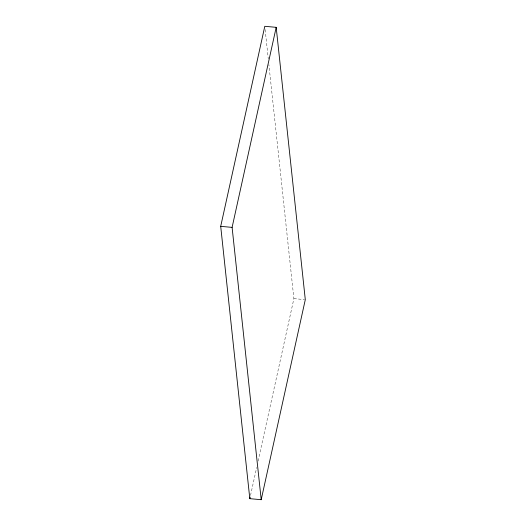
<?xml version="1.0" encoding="UTF-8"?>
<svg xmlns="http://www.w3.org/2000/svg" width="526" height="526" viewBox="0 0 526 526"><rect width="100%" height="100%" fill="white"/><g stroke="black" fill="none" stroke-linecap="round" stroke-linejoin="round"><path stroke-width="0.39" stroke-dasharray="2.63 1.97" d="M250.514 495.466L256.688 467.456M258.095 461.059L293.896 298.623L268.891 64.619M293.896 298.623L304.482 299.583M265.143 29.561L268.28 58.912"/><path stroke-width="0.79" d="M220.703 226.344L264.795 26.3L276.189 27.332L305.297 299.656L261.205 499.7L249.811 498.668L220.703 226.344L232.104 227.377L261.205 499.7M232.104 227.377L276.189 27.332M249.811 498.668L250.159 497.063"/></g></svg>
